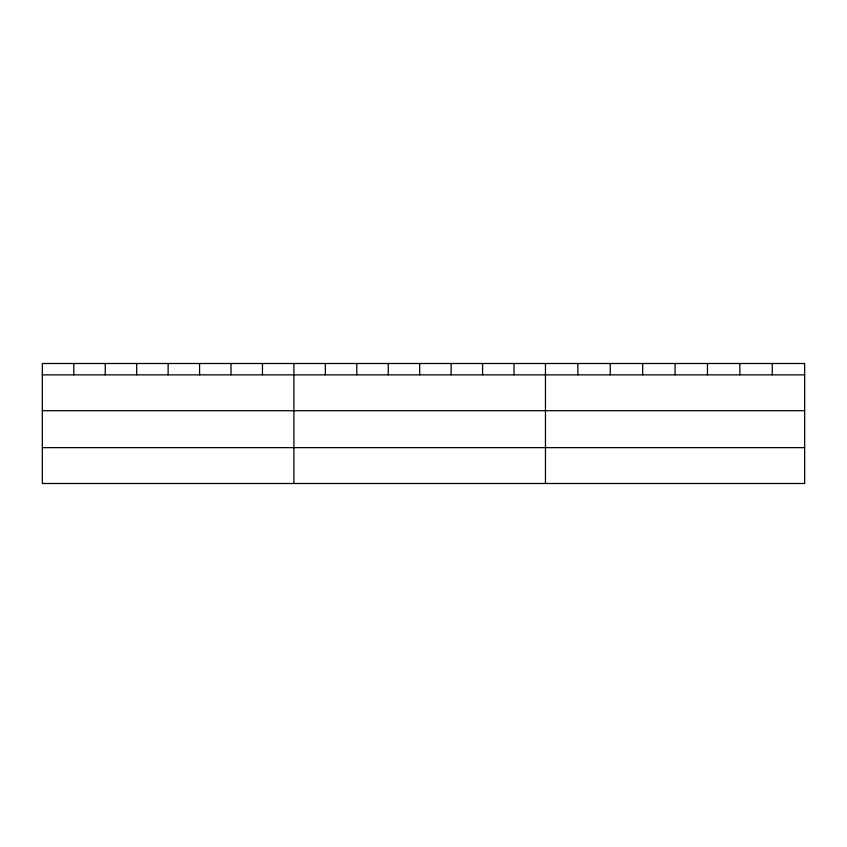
<?xml version="1.0" encoding="UTF-8"?>
<svg xmlns="http://www.w3.org/2000/svg" width="847" height="847" viewBox="0 0 847 847"><rect width="100%" height="100%" fill="white"/><g stroke="black" fill="none" stroke-linecap="round" stroke-linejoin="round"><path stroke-width="1.27" d="M804.65 410.71L804.65 363.501L42.35 363.501L42.35 483.499L804.65 483.499L804.65 410.71L42.35 410.71M42.35 374.861L804.65 374.861M42.35 447.65L804.65 447.65M772.252 363.501L772.252 374.861M739.855 363.501L739.855 374.861M707.457 363.501L707.457 374.861M675.059 363.501L675.059 374.861M642.661 363.501L642.661 374.861M610.264 363.501L610.264 374.861M577.866 363.501L577.866 374.861M545.468 363.501L545.468 483.499M514.023 363.501L514.023 374.861M482.578 363.501L482.578 374.861M451.133 363.501L451.133 374.861M419.689 363.501L419.689 374.861M388.244 363.501L388.244 374.861M356.799 363.501L356.799 374.861M325.354 363.501L325.354 374.861M293.909 363.501L293.909 483.499M262.464 363.501L262.464 374.861M231.019 363.501L231.019 374.861M199.574 363.501L199.574 374.861M168.13 363.501L168.13 374.861M136.685 363.501L136.685 374.861M105.24 363.501L105.24 374.861M73.795 363.501L73.795 374.861"/></g></svg>
